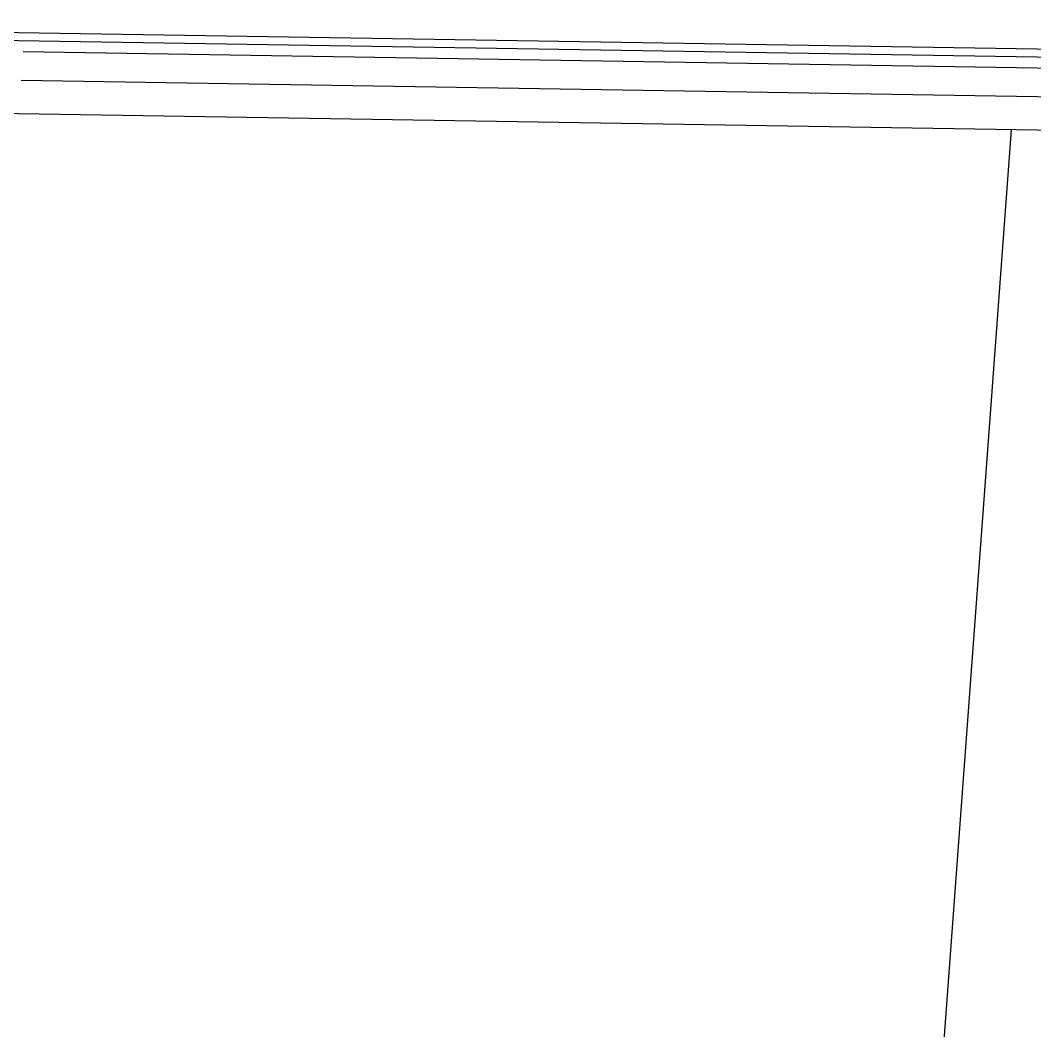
# Model space of a CAD drawing. Extents: x -68 to 264, y 51 to 115.
# Drawn here: x -32.069 to -30.766, y 86.167 to 87.465 of the extents above; entities that cross this region are included whole.
import ezdxf

# ---------------------------------------------------------------- set-up
doc = ezdxf.new("R2010")
doc.units = 0
doc.layers.get('0').update_dxf_attribs({"linetype": 'CONTINUOUS'})

msp = doc.modelspace()

# ---------------------------------------------------------------- linework, layer by layer
for p, q in [((-19.8589, 87.2532), (-33.0659, 87.465)), ((-32.3634, 87.4436), (-19.842, 87.2427)), ((-30.7047, 87.4027), (-32.0652, 87.4245)), ((-30.7074, 87.366), (-32.068, 87.3878)), ((-20.7289, 87.163), (-32.209, 87.3472)), ((-31.1758, 82.1858), (-30.7962, 87.3245))]:
    msp.add_line(p, q)

doc.saveas('drawing.dxf')
